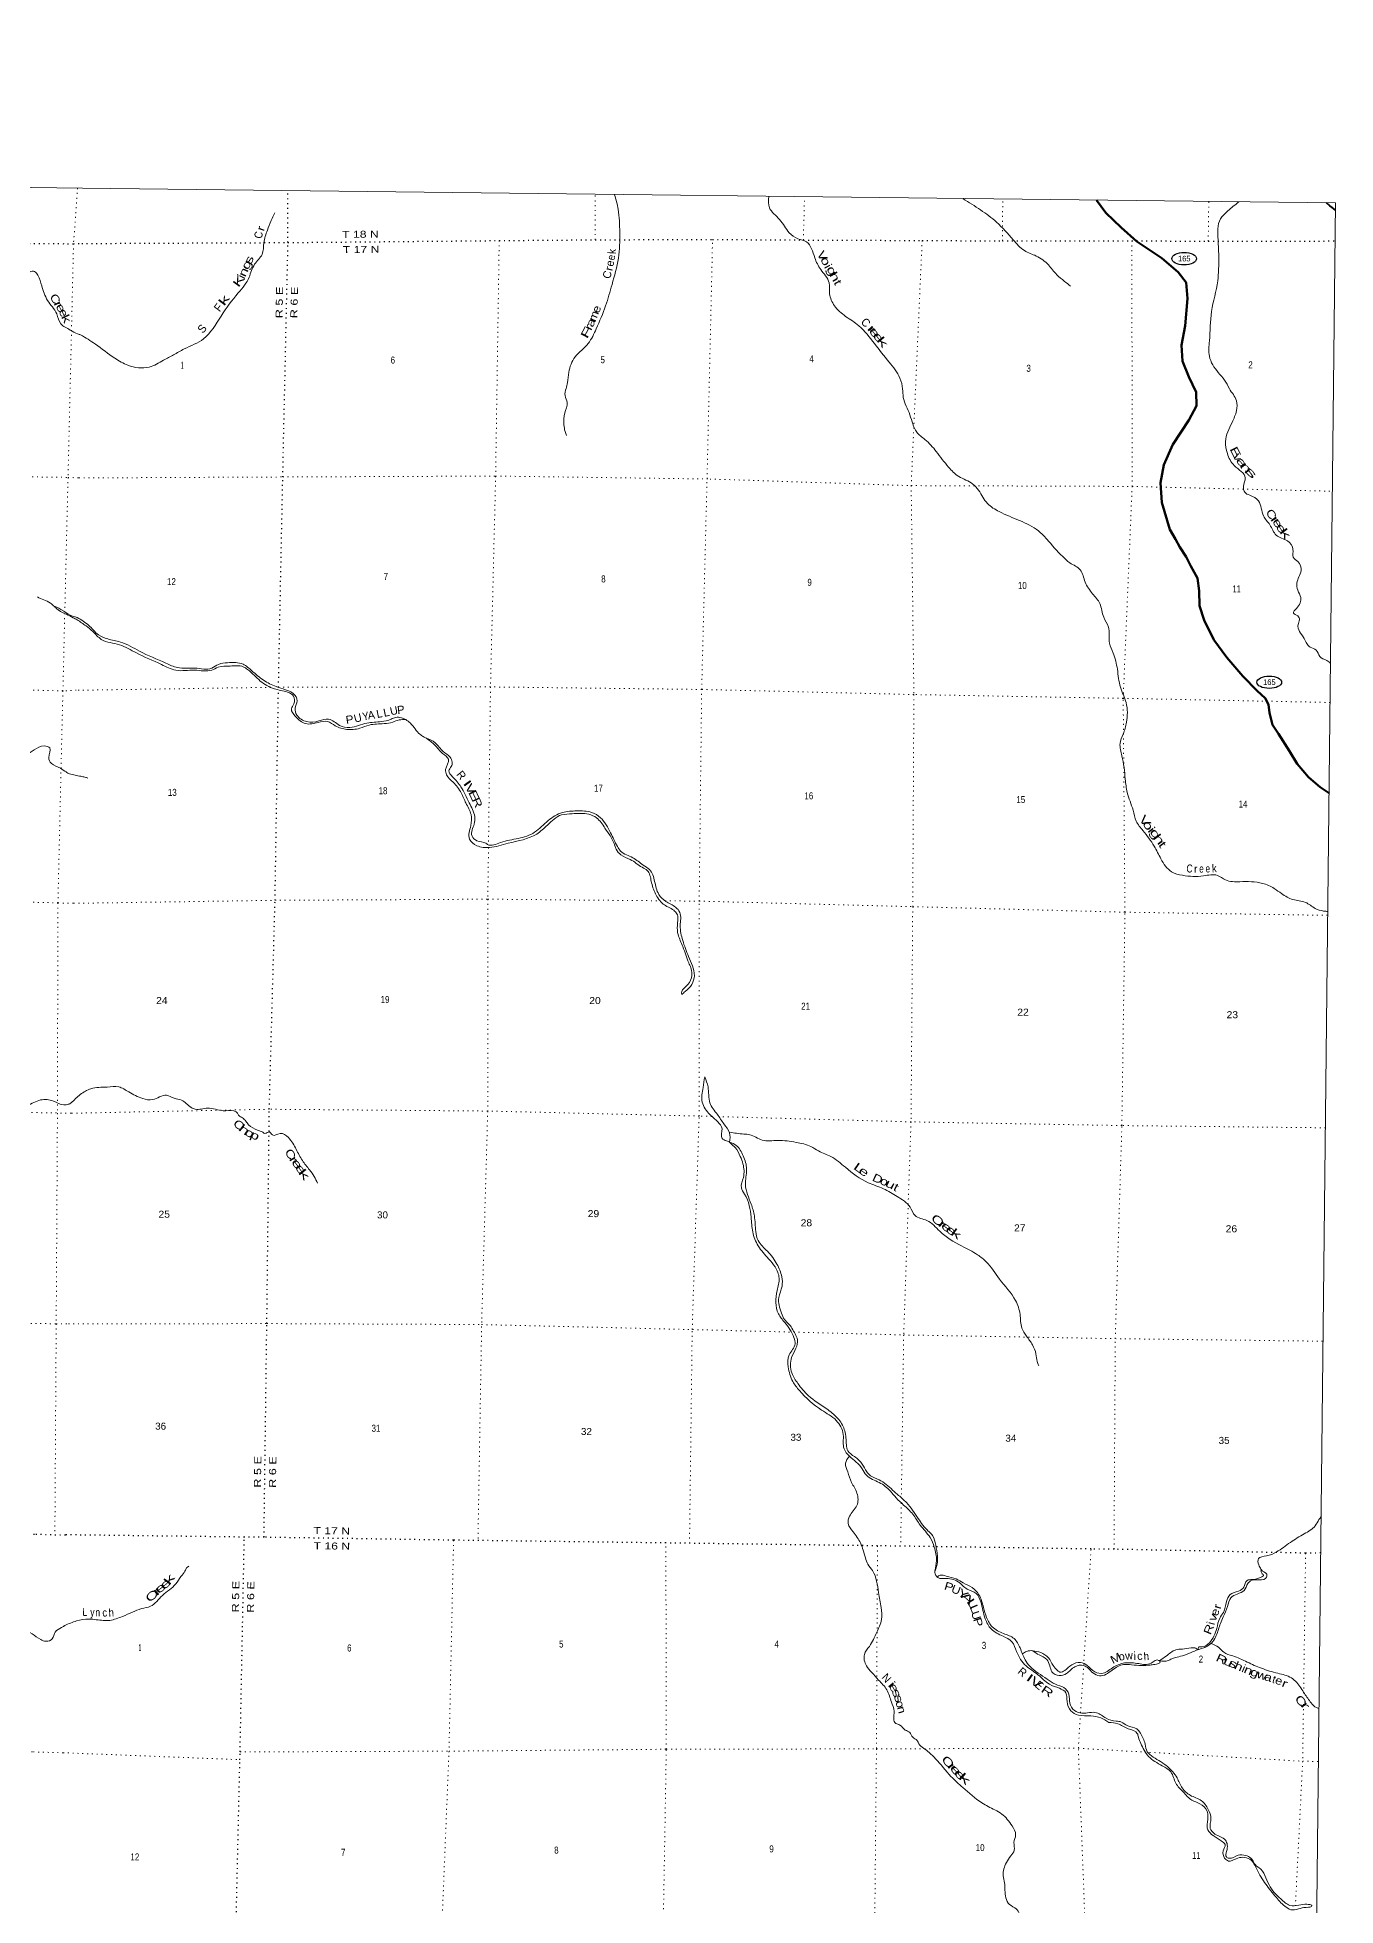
# Model space of a CAD drawing. Header units: feet. Extents: x -518066 to -250644, y -364975 to -177792.
# Drawn here: x -283100 to -250644, y -224488 to -177792 of the extents above; entities that cross this region are included whole.
import ezdxf
from ezdxf.enums import TextEntityAlignment as Align

# ---------------------------------------------------------------- set-up
doc = ezdxf.new("R2010")
doc.units = ezdxf.units.FT
doc.header["$LTSCALE"] = 80
doc.linetypes.add('DOTTED', pattern=[1.5, 0.3, -1.2])
for name, color, linetype, lineweight in [('17', 7, 'Continuous', 25), ('23', 7, 'Continuous', 70), ('26', 7, 'Continuous', 40), ('39', 7, 'Continuous', 13), ('4', 7, 'Continuous', 25), ('41', 7, 'Continuous', 13), ('6', 7, 'DOTTED', 25), ('7', 7, 'DOTTED', 13)]:
    doc.layers.add(name, color=color, linetype=linetype, lineweight=lineweight)

msp = doc.modelspace()

# ---------------------------------------------------------------- linework, layer by layer
at = {"layer": '17'}
for centre in [(-254431.17, -183323.84), (-252303.45, -193910.62)]:
    msp.add_ellipse(centre, major_axis=(309.24, -1), ratio=0.500121, dxfattribs=at)
at = {"layer": '23'}
msp.add_lwpolyline([(-250806, -196680.09), (-251030.78, -196534.49), (-251325.05, -196279.55), (-251606.36, -195950.35), (-251793.35, -195630.32), (-252075.47, -195202.55), (-252219.41, -194977.57), (-252296.07, -194672.95), (-252323.71, -194467.46), (-252402.16, -194309.64), (-252608.84, -194122.12), (-252966.07, -193757.82), (-253364.27, -193292.46), (-253688.38, -192848.1), (-253933.58, -192358.43), (-254049.79, -192001.03), (-254055.3, -191628.88), (-254097.59, -191306.56), (-254260.79, -191012.97), (-254382.48, -190776.18), (-254536.22, -190530.97), (-254650.32, -190330.49), (-254790.04, -190089.47), (-254990.8, -189415.29), (-255025.08, -188930.15), (-254937.13, -188472.63), (-254715.99, -187968.43), (-254314.81, -187363.81), (-254125.58, -187004.04), (-254127.47, -186664.11), (-254311.64, -186277.74), (-254469.59, -185883.64), (-254496.94, -185489.1), (-254402.64, -185005.5), (-254350.09, -184320.28), (-254383.34, -183915.61), (-254583.16, -183659.79), (-254988.79, -183308.98), (-255614.69, -182897.21), (-256004.26, -182548.61), (-256385.53, -182177.99), (-256625.25, -181862.88)], dxfattribs=at)
at = {"layer": '26'}
msp.add_lwpolyline([(-250645.67, -182110.83), (-250731.85, -182048.61), (-250789.75, -182001.1), (-250873.03, -181926.97)], dxfattribs=at)
at = {"layer": '39'}
for points in [[(-285805.53, -181515.39), (-285825.02, -181619.12), (-285889.78, -181773.06), (-285856.33, -181946.63), (-285816.37, -182090.12), (-285748.76, -182264.22), (-285640.33, -182400.72), (-285571.19, -182478.26), (-285522.71, -182591.69), (-285415.35, -182667.81), (-285323.23, -182818.14), (-285191.71, -182892.62), (-285006.93, -183032.32), (-284672.26, -183228.67), (-284431.91, -183413.5), (-284136.41, -183671.63), (-283803.51, -183725.08), (-283441.73, -183732.7), (-283168.95, -183646.38), (-283089.91, -183734.14), (-282991.56, -183999.26), (-282844.58, -184367.77), (-282616.66, -184703.32), (-282514.03, -184952.42), (-282277.22, -185107.01), (-282093.79, -185204.43), (-282017.89, -185225.74)], [(-268668.63, -181724.16), (-268580.81, -182090.2), (-268541.65, -182669.93), (-268573.57, -183311.15), (-268734.28, -183968.94), (-268893.48, -184502.04), (-269129.53, -185076.45), (-269326.85, -185440.15), (-269656.49, -185780.13), (-269815.89, -186164.39), (-269849.16, -186421.44), (-269881.1, -186569.9), (-269909.37, -186746.55), (-269855.2, -186918.16), (-269916.67, -187180.91), (-269936.32, -187474.32), (-269908.22, -187641.6), (-269873.33, -187746.6)], [(-264812.62, -181769.17), (-264796.85, -182051.06), (-264543.23, -182343.73), (-264302.12, -182674.46), (-264086.96, -182825.88), (-263872.93, -182904.87), (-263664.78, -183301.58), (-263517.63, -183592.97), (-263308.74, -183929.35), (-263293.96, -184201.05), (-263173.03, -184500.18), (-262892.95, -184765), (-262564.3, -185002.25), (-262173.89, -185447.41), (-261807.79, -185908.36), (-261535.37, -186307.85), (-261470.37, -186580.15), (-261452.83, -186789.54), (-261287.38, -187227.98), (-261117.81, -187658.42), (-260911.1, -187843.92), (-260627.42, -188142.98), (-260320.75, -188534.84), (-260066.37, -188765.16), (-259713.05, -188956.45), (-259570.29, -189113.03), (-259349.25, -189441.51), (-259052.36, -189646.2), (-258546.73, -189869.48), (-258073.68, -190128.57), (-257867.22, -190334.18), (-257466.67, -190771.41), (-257287.72, -190926.42), (-257028.64, -191100.48), (-256907.82, -191409.66), (-256718.44, -191697.53), (-256540.62, -191945.04), (-256442.3, -192286.13), (-256322.71, -192530.93), (-256295.49, -192935.53), (-256206.04, -193179.97), (-256100.46, -193585.51), (-256023.58, -194036.96), (-255881.58, -194420.81), (-255873.49, -194911.67), (-255955.41, -195204.34), (-256032.63, -195440.75), (-255986.16, -195749.04), (-255902.85, -196333.31), (-255852.67, -196667.79), (-255709.32, -197105.96), (-255628.27, -197380.47), (-255460.4, -197619.82), (-255179.82, -198009.35), (-255012.86, -198323.1), (-254743.55, -198648.14), (-254473.37, -198735.85), (-253943.09, -198750.25), (-253601.37, -198738.25), (-253395.79, -198851.34), (-253036.67, -198895.86), (-252470.55, -198936.84), (-252178.75, -199065.04), (-251993.46, -199193.97), (-251711.93, -199340.14), (-251399.36, -199412.27), (-251152.06, -199564.07), (-250945.89, -199628.89), (-250838.52, -199638.64)], [(-259957.46, -181825.03), (-259522.34, -182104.9), (-259119, -182412.74), (-258708.43, -182852.1), (-258424.38, -183121), (-258130.67, -183257.26), (-257821.95, -183480.19), (-257613.97, -183726.05), (-257427.03, -183885.17), (-257271.85, -184011.74)], [(-253065.38, -181902.57), (-253338.9, -182132.02), (-253522.16, -182330.96), (-253582.72, -182849.15), (-253569.56, -183583.43), (-253591.26, -183880.85), (-253745.19, -184641.29), (-253798.37, -185378.8), (-253801.04, -185762.93), (-253576.91, -186167.88), (-253418.47, -186356.83), (-253300.55, -186573.45), (-253123.39, -186875.26), (-253122.38, -187122.66), (-253234.44, -187414.97), (-253397, -187893.72), (-253350.42, -188193.96), (-253177.28, -188495.72), (-252901.68, -188798.71), (-252946.56, -189019.42), (-252916.15, -189162.58), (-252790.47, -189236.5), (-252569.18, -189379.94), (-252449.16, -189753.47), (-252289.07, -189972.61), (-252127.52, -190236.01), (-251847.97, -190380.15), (-251709.84, -190586.96), (-251702.2, -190784.16), (-251587, -190894.15), (-251509.38, -191120.35), (-251613.65, -191432.86), (-251591.67, -191608.11), (-251517.56, -191792.03), (-251625.4, -192068.3), (-251699.1, -192180.05), (-251591.47, -192251.73), (-251548.45, -192348.79), (-251584.05, -192467.03), (-251431.6, -192818.82), (-251277.52, -193035.88), (-251127.71, -193108.07), (-251041.22, -193265.99), (-250865.6, -193364.63), (-250770.39, -193442.18)], [(-282017.89, -185225.74), (-281650.01, -185459.44), (-281164.06, -185813.22), (-280836.61, -185984.08), (-280304.77, -186034.7), (-279945.02, -185862.02), (-279694.24, -185728.26), (-279427.19, -185578.6), (-278945.91, -185326.91), (-278508.99, -184756.92), (-278078.02, -184180.81), (-277918.91, -183985.61), (-277808.03, -183789.83), (-277669.44, -183463.65), (-277481.57, -183216.5), (-277435.83, -182925.4), (-277349.65, -182612.67), (-277254.27, -182370.45), (-277167.54, -182178.4)], [(-283100.34, -191778.9), (-282940.65, -191851.81), (-282771.89, -191932.26), (-282672.34, -192021.11)], [(-282105.52, -192294.24), (-282283.14, -192230.24), (-282512.17, -192091.87), (-282669.88, -192021.01), (-282582.68, -192100.84), (-282369.32, -192212.81), (-282203.79, -192297.87), (-282106.09, -192348.5)], [(-273887.9, -194844.68), (-274058.78, -194852.69), (-274216.17, -194907.12), (-274429.61, -194944.79), (-274803.77, -194980.53), (-275041.86, -195062.15), (-275365.68, -195088.44), (-275651.91, -194998.53), (-275845.53, -194893.63), (-276078.87, -194914.97), (-276394.7, -194945.38), (-276651.63, -194759.27), (-276747.86, -194577.1), (-276688.01, -194447.08), (-276695.78, -194259.94), (-276843.22, -194157.61), (-277175.76, -194075.18), (-277527.01, -193879.9), (-277842.97, -193590.51), (-277952.68, -193524.83), (-278283.97, -193504.77), (-278577.69, -193535.45), (-278741.33, -193607.9), (-279165.3, -193608.86), (-279639.52, -193611.22), (-279999.42, -193466.12), (-280624.81, -193177.04), (-281044.3, -192974.91), (-281502.76, -192838.68), (-281711.36, -192643.1), (-281882.46, -192504.28), (-282106.09, -192348.5)], [(-282105.52, -192294.24), (-281817.93, -192484.94), (-281569.72, -192727.26), (-281341.9, -192828.54), (-281025.36, -192904.74), (-280547.93, -193133.72), (-279886.5, -193433.28), (-279596.52, -193545.36), (-279156.63, -193556.67), (-278740.72, -193557.63), (-278568.78, -193463.15), (-278343.26, -193423.61), (-277955.91, -193460.43), (-277738.89, -193623.94), (-277444.38, -193858.77), (-277132.86, -194017.37), (-276896.73, -194096.63), (-276704.99, -194191.44), (-276602.75, -194375.7), (-276657.26, -194562.1), (-276613.09, -194729.56), (-276363.95, -194895.47), (-276062.36, -194878.97), (-275818.68, -194833.61), (-275543.28, -194987.76), (-275287.65, -195041.17), (-274859.44, -194931.59), (-274503.24, -194894.87), (-274255.44, -194832.23), (-274142.4, -194789.34), (-273999.86, -194799.09), (-273889.88, -194842.64)], [(-273889.88, -194842.64), (-273776.4, -194928.48), (-273653.63, -195076.77), (-273536.71, -195210.92), (-273453.04, -195270.25), (-273375.16, -195309.4)], [(-297057.35, -202072.79), (-296934.36, -202062.23), (-296791, -202150.98), (-296695.16, -202065.94), (-296541.16, -201989.85), (-296229.31, -202103.34), (-295794.02, -202166.44), (-295616.14, -202233.59), (-295310.69, -202115.58), (-295154.29, -202142.15), (-294945.11, -202264.11), (-294646.99, -202228.49), (-294207.6, -202032.07), (-293895.35, -201865.87), (-293636.68, -201654.57), (-293532.8, -201569.66), (-293452.12, -201426.03), (-293268.26, -201241.74), (-293083.89, -201152.04), (-292986.77, -201113.3), (-292857.81, -201095.17), (-292750.64, -201056.59), (-292565.97, -201075.55), (-292036.16, -200882.54), (-291671.34, -200697.04), (-291347.44, -200557.18), (-290883.66, -200216.26), (-290450.65, -200041.87), (-289989.4, -199861.88), (-289344.77, -199654.56), (-289000.31, -199358.06), (-288797.76, -199135.83), (-288554.3, -198869.97), (-288197.78, -198064.56), (-287983.37, -197727.82), (-287581.06, -197460.4), (-287423.14, -197263.63), (-287213.5, -197101.88), (-286717.76, -196646.75), (-286142.16, -196100.3), (-285868.51, -195959.66), (-285794.34, -195846.12), (-285764.68, -195749.99), (-285628.8, -195675.63), (-285418.04, -195570.24), (-284939.59, -195446.86), (-284755.63, -195383.31), (-284352.7, -195331.2), (-284090.97, -195435.87), (-283897.36, -195652.17), (-283723.24, -195703.17), (-283373.56, -195712.61), (-283182.84, -195602.89), (-282925.91, -195502.23), (-282789.96, -195550.62), (-282815.82, -195787.67), (-282749.86, -195939.61), (-282520.55, -196059.87), (-282383.28, -196152.55), (-282295.57, -196200.19), (-282154.05, -196232.95)], [(-273375.16, -195309.4), (-273153.48, -195420.67), (-272953.27, -195644.31), (-272784.12, -195779.08), (-272731.47, -195910.45), (-272752.88, -196018.8), (-272810.38, -196120.69), (-272723.8, -196270.56), (-272511.92, -196526.53), (-272305.78, -196923.21), (-272167.33, -197268.8), (-272179.62, -197453.7), (-272233.67, -197601.89), (-272233.55, -197756.76), (-272110.38, -197872.88), (-271888.12, -197935.88), (-271846.27, -197964.54), (-271522.19, -197916.13), (-271078.92, -197814.84), (-270669.13, -197658.85), (-270330.03, -197367.25), (-269975.96, -197166.33), (-269613.8, -197126.42), (-269240.52, -197163.08), (-269021.13, -197296.44), (-268768.53, -197673.57), (-268599.87, -198013.49), (-268518.92, -198131.12), (-268213.53, -198297.69), (-267952.56, -198481.84), (-267797.18, -198592.31), (-267668.16, -198887.5), (-267563.64, -199214.59), (-267388.93, -199387.64), (-267143.59, -199535.4), (-267040.66, -199663.34), (-267028.63, -199995.35), (-266966.81, -200364.16), (-266819, -200766.18), (-266721.32, -200994.63), (-266676.14, -201244.57), (-266737.05, -201461.07), (-266906.02, -201642.07), (-266991.3, -201715.47)], [(-273375.16, -195309.4), (-273162.28, -195482.91), (-272969.9, -195690.37), (-272822.98, -195834.93), (-272894.42, -196091.52), (-272871.88, -196220.52), (-272705.4, -196409.56), (-272505.7, -196675.44), (-272386.21, -196928.28), (-272259.15, -197219.43), (-272264.51, -197494.92), (-272296.71, -197828.41), (-272113.89, -197995.53), (-271801, -198041.51), (-271331.56, -197936.51), (-270615.43, -197703.74), (-270349.48, -197479.65), (-269994.78, -197226.45), (-269733.22, -197197.4), (-269313.43, -197210.48), (-269121.62, -197299.26), (-268909.77, -197557.23), (-268683.39, -197942.09), (-268630.89, -198085.53), (-268512.01, -198223.72), (-268276.35, -198341.19), (-267979.33, -198535.82), (-267851.69, -198613.78), (-267752.54, -198886.49), (-267649.81, -199195.45), (-267456.03, -199453.21), (-267192.71, -199609.23), (-267111.37, -199694.68), (-267100.9, -199990.46), (-267081.55, -200215.96), (-266962.67, -200519.08), (-266816.9, -200923.09), (-266762.14, -201046.44), (-266749.15, -201300.02), (-266880.3, -201509.63), (-266992.36, -201637.01), (-266991.3, -201715.47)], [(-282154.05, -196232.95), (-282014.61, -196261.83), (-281910.39, -196283.19), (-281836.35, -196308.21)], [(-293976.55, -204206.86), (-293734.34, -204401.77), (-293462.19, -204355.69), (-293196.84, -204231.02), (-292922.98, -204076.3), (-292735.12, -204020.86), (-292579.4, -203962.91), (-292555.35, -203840.53), (-292446.71, -203836.18), (-292198.58, -203910.46), (-291947.49, -203797.64), (-291631.45, -203518.82), (-291433.43, -203328.71), (-291113.36, -203176.72), (-290756.8, -203005.17), (-290435.27, -202887.41), (-290011.98, -202819.52), (-289605.51, -202797.65), (-289230.12, -202706.89), (-289052.11, -202765.99), (-288749.63, -202963.86), (-288320.9, -203314.6), (-288138.39, -203470.36), (-287873.12, -203605.27), (-287566.11, -203771.01), (-287238.79, -203796.2), (-286818.65, -203927.48), (-286369.95, -204159.81), (-286203.59, -204192.57), (-285973.56, -204139.79), (-285585.88, -204161.9), (-285301.02, -204202.54), (-285087.66, -204314.51), (-284816.3, -204445.49), (-284619.53, -204589.4), (-284391.11, -204639.22), (-284091.2, -204617.71), (-283798.76, -204559.87), (-283359.3, -204486.19), (-283021.4, -204350.57), (-282698.17, -204379.73), (-282442.31, -204474.25), (-282327.48, -204459.93), (-282255.69, -204424.44)], [(-282255.69, -204424.44), (-282027.07, -204216.4), (-281764.07, -204068.7), (-281353.67, -204027.36), (-281066.29, -204022.75), (-280816.68, -204150.45), (-280465.03, -204313.55), (-280220.26, -204342.63), (-279873.31, -204232.14), (-279677.34, -204308.91), (-279499.08, -204355.29), (-279256.16, -204537.21), (-279152.23, -204582.71), (-278844.46, -204554.21), (-278453.45, -204619.24), (-278192.3, -204624.38), (-278110.4, -204663.57), (-278071.08, -204734.44), (-277971.39, -204797.98), (-277890.02, -204881.42), (-277818.75, -204968.76), (-277597.39, -205106.17), (-277467.42, -205158.01), (-277409.53, -205188.87), (-277300.55, -205149.95), (-277225.12, -205225.28), (-277033.77, -205187.34), (-276824.05, -205290.42), (-276628.71, -205584.4), (-276475.42, -205865.81), (-276295.39, -206097.25), (-276176.88, -206265.61), (-276099.08, -206431.02)], [(-266416.01, -203776.54), (-266459.03, -204040.88), (-266479.56, -204406.69), (-266288.38, -204712.69), (-266087.7, -204898.12), (-265983.28, -205068.32), (-265982.25, -205313.72), (-265871.72, -205373.62), (-265790.46, -205404.51)], [(-266416.11, -203776.54), (-266334.2, -204020.25), (-266286.89, -204425.09), (-266099.51, -204712.94), (-265935.63, -204950.23), (-265796.89, -205171.81), (-265793.27, -205403.44)], [(-265797.84, -205154.75), (-265438.4, -205203.58), (-265291.92, -205219.41), (-264980.11, -205353.88), (-264588.4, -205362.6), (-264130.87, -205410.32), (-263762.44, -205515.29), (-263570.9, -205626.2), (-263261.15, -205764.67), (-262900.75, -206034.48), (-262330.78, -206419.43), (-261946.82, -206568.85), (-261605.58, -206762), (-261281.33, -207029.36), (-261157.28, -207238.02), (-260861.44, -207364.25), (-260541.21, -207631.57), (-259993.14, -208000.17), (-259596, -208222.15), (-259377.09, -208395.73), (-259046.8, -208828.1), (-258645.47, -209365.9), (-258533.13, -209711.18), (-258489.05, -210051.62), (-258374.96, -210252.11), (-258220.92, -210473.18), (-258137.26, -210697.44), (-258107.39, -210884.85), (-258066.5, -210991.94)], [(-260659.82, -216120.75), (-260623.34, -215862.86), (-260677.49, -215524.31), (-260781.1, -215287.75), (-261028.5, -214979.07), (-261216.03, -214703.28), (-261444.32, -214475.28), (-261630.98, -214294.04), (-261773.62, -214127.4), (-262052.31, -213912.88), (-262373.6, -213732.03), (-262478.1, -213567.86), (-262797.75, -213252.28), (-262932.2, -213073.68), (-262953.94, -212713.39), (-263126.49, -212363.37), (-263497.03, -212101.48), (-264047.67, -211614.18), (-264213.68, -211386.93), (-264327.78, -211021.51), (-264308.09, -210724.08), (-264154.01, -210446.35), (-264186.23, -210287.07), (-264416.75, -209912.22), (-264574.82, -209693.1), (-264605.94, -209113.47), (-264555.96, -208804.33), (-264657.03, -208523.55), (-264819.32, -208320.47), (-265078.63, -207999.58), (-265217.03, -207649.97), (-265256.77, -207283.43), (-265418.52, -206706.26), (-265500.94, -206544.37), (-265449.59, -206287.54), (-265461.5, -205945.47), (-265527.58, -205761.65), (-265655.49, -205540.89), (-265756.85, -205449.16), (-265794.48, -205404.46)], [(-265790.46, -205404.51), (-265630.7, -205484.87), (-265453.1, -205750.47), (-265368.77, -206085.36), (-265399.54, -206467.14), (-265254.76, -206953.6), (-265175.97, -207248.2), (-265138.53, -207638.84), (-265081.03, -207866.8), (-264845.17, -208133.11), (-264611.97, -208453.69), (-264489.28, -208772.95), (-264484.08, -209006.32), (-264563.9, -209290.97), (-264498.26, -209675.92), (-264419.88, -209839.77), (-264237.63, -210053.14), (-264235.67, -210057.19), (-264098.54, -210346.45), (-264135.24, -210555.19), (-264244.53, -210785.18), (-264239.21, -211173.42), (-264085.72, -211438.74), (-263830.13, -211735.46), (-263340.16, -212089.28), (-263065.93, -212339.96), (-262914.67, -212623.35), (-262874.7, -212971.79), (-262840.33, -213119.03), (-262671.33, -213265.86), (-262476.7, -213453.24), (-262366.5, -213643.62), (-262275.26, -213741.26), (-262057.48, -213842.42), (-261719.06, -214101.91), (-261567.97, -214234.45), (-261373.24, -214413.78), (-261078.75, -214815.55), (-260831.35, -215124.23), (-260759.81, -215189.45), (-260720.24, -215240.21), (-260642.75, -215476.46), (-260599.82, -215746.49), (-260606.39, -215955.59), (-260641.96, -216071.82), (-260659.9, -216120.98)], [(-262799.88, -213253.5), (-262894.37, -213432.14), (-262842.68, -213641.94), (-262745.46, -213908.59), (-262610.1, -214177.72), (-262613.89, -214489.43), (-262795.92, -214752.74), (-262830.32, -214937.37), (-262708.31, -215148), (-262520.79, -215423.79), (-262400.71, -215793.3), (-262336.4, -215956.98), (-262221.78, -216115.24), (-262069.73, -216664.14), (-262003.97, -217039.03), (-261997.58, -217338.79), (-262113.95, -217655.18), (-262301.08, -218006.93), (-262424.11, -218210.61), (-262373.32, -218494.81), (-262242.69, -218657.28), (-262070.23, -218850.42), (-261864.21, -219092.23), (-261747.39, -219399.35), (-261683.99, -219637.45), (-261639.39, -219935.65), (-261537.38, -219973.08), (-261402.28, -220099.4), (-261292.47, -220157.03), (-261215.62, -220280.64), (-261108.09, -220360.37), (-261062.88, -220443.38), (-260947.64, -220549.34), (-260806.34, -220661.66), (-260643.44, -220814.46), (-260261.05, -221257.51), (-259965.01, -221532.58), (-259487.48, -221918.44), (-259162.12, -222095.31), (-258990.57, -222197.93), (-258732.98, -222494.66), (-258643.28, -222718.99), (-258685.79, -222909.56), (-258678.1, -223102.74), (-258762.15, -223240.51), (-258874.75, -223412.13), (-258955.09, -223739.01), (-258923.09, -223916.39), (-258887.46, -224290.92), (-258797.06, -224456.93), (-258627.64, -224569.58), (-258506.44, -224846.59), (-258416.57, -225221.77), (-258422.86, -225573.67), (-258348.99, -225942.62), (-258234.53, -226112.94), (-258219.32, -226124.92)], [(-252507.88, -216082.27), (-252567.39, -215967.43), (-252571.53, -215812.5), (-252373.85, -215748.5), (-252121.47, -215648.95), (-251774.97, -215409.73), (-251426.76, -215194.67), (-251153.05, -214992.8), (-251060.76, -214839.03), (-251005.08, -214764.72)], [(-282417.28, -217487.05), (-282120.93, -217371.23), (-281804.93, -217326.74), (-281626.28, -217340.95), (-281290.93, -217357.04), (-280970.25, -217258.3), (-280721.82, -217152.67), (-280499.73, -217064.82), (-280271.95, -217005.2), (-279973.3, -216735.24), (-279640.28, -216447.59), (-279509.45, -216264.12), (-279409.32, -216126.54), (-279368.14, -216044.57), (-279317.45, -216006.96)], [(-260659.82, -216120.75), (-260657.54, -216196.33), (-260637.92, -216234.78), (-260610.25, -216273.33)], [(-254083.87, -218089.39), (-254075.39, -218033.07), (-253986.83, -218020.05), (-253798.72, -217917.72), (-253615.51, -217557.88), (-253542.09, -217303.32), (-253447.88, -217157.63), (-253370.25, -216887.03), (-253279.75, -216715.14), (-253073.7, -216625.09), (-252939.91, -216528.14), (-252859.5, -216360.15), (-252728.87, -216338.85), (-252508.88, -216277.87), (-252448, -216228.31), (-252477.72, -216193.77), (-252508.98, -216120.98), (-252510.55, -216084.76), (-252468.85, -216125.49), (-252377.12, -216182.9), (-252370.24, -216277.52), (-252551.93, -216347.75), (-252775.27, -216373.23), (-252836.28, -216432.84), (-252928.83, -216608.72), (-253102.73, -216699.16), (-253260.59, -216791.8), (-253345.65, -217012.03), (-253453.25, -217268.18), (-253525.57, -217432.24), (-253627.76, -217738.75), (-253835.83, -217995.72), (-253938.88, -218042.75), (-254067.97, -218083.44)], [(-260610.77, -216272.61), (-260531.34, -216228.01), (-260382.95, -216251.91), (-260130.62, -216321.31), (-259953, -216419.98), (-259731.39, -216537.28), (-259560.78, -216716.32), (-259448.15, -217037.47), (-259368.84, -217289.83), (-259228.99, -217520.79), (-258945.67, -217685.09), (-258682.03, -217814.96), (-258532.16, -218048.06), (-258407.16, -218343.21), (-258286.57, -218505.56), (-257858.46, -218824.45), (-257651.09, -218955.66), (-257437.06, -219034.65), (-257314.56, -219205.07), (-257287.14, -219428.65), (-257170.82, -219611.07), (-256984.76, -219677.66), (-256618.93, -219665.95), (-256379.52, -219805.59), (-256133.25, -219876.92), (-256000.9, -219898.62), (-255855.32, -219988.86), (-255615.22, -220072.19), (-255526.06, -220175.83), (-255406.82, -220448.79), (-255354.9, -220640.49), (-255205.82, -220773.01), (-254845.06, -221012.65), (-254609.37, -221293.04), (-254477.83, -221546.03), (-254279.13, -221729.42), (-253999.49, -221865.52), (-253829.31, -222080.76), (-253761.74, -222306.83), (-253776.83, -222556.06), (-253662.02, -222698.22), (-253400.68, -222852.2), (-253351.83, -222965.42), (-253369.93, -223132.14), (-253373.63, -223270.88), (-253309.73, -223303.82), (-253081.79, -223230.13), (-252895, -223236.39), (-252765.15, -223298.28), (-252601.05, -223517.47), (-252559.15, -223542.11), (-252309.2, -223971.5), (-252012.07, -224321), (-251788.97, -224480.56), (-251559.87, -224477.27), (-251364.66, -224451.45), (-251290.45, -224462.39), (-251246.37, -224472.98), (-251238.58, -224493.18), (-251319.35, -224526.41), (-251530.69, -224556.06), (-251720.05, -224596.03), (-251879.96, -224527.74), (-252126.16, -224285.44), (-252389.34, -223952.44), (-252613.86, -223579.66), (-252787.64, -223330.19), (-252961.83, -223279.83), (-253133.04, -223313.99), (-253324.65, -223374.04), (-253418.19, -223300.51), (-253452.13, -223117.08), (-253408.05, -222962.73), (-253503.38, -222871.08), (-253702.69, -222737.96), (-253841.56, -222591.48), (-253847.24, -222398.33), (-253855.99, -222126.7), (-254036.58, -221941.51), (-254236.43, -221852.63), (-254458.91, -221642.8), (-254637.15, -221429.47), (-254764.31, -221146.37), (-254977.41, -220990.95), (-255320.19, -220759.57), (-255515.13, -220433.41), (-255573.54, -220279.85), (-255602.5, -220182.96), (-255832.14, -220065.57), (-256089.81, -219939.79), (-256314.47, -219908.94)], [(-256314.47, -219908.94), (-256516.03, -219795.91), (-256762.53, -219742.67), (-257073.77, -219726.87), (-257263.3, -219615.99), (-257356.99, -219389.6), (-257388.43, -219165.97), (-257549.83, -219055.43), (-257799.76, -218953.88), (-258086.19, -218715.12), (-258382.88, -218494.35), (-258621.66, -218137.5), (-258737.23, -217892.74), (-258956.55, -217753.35), (-259255.75, -217572.77), (-259403.36, -217319.59), (-259514.71, -216893.87), (-259630.75, -216687.32), (-259858.43, -216573.97), (-260081.25, -216392.3), (-260423.84, -216309.75), (-260568.36, -216297.96), (-260610.25, -216273.33)], [(-285170.98, -217533.7), (-285082.25, -217595.36), (-284862.3, -217544.44), (-284711.83, -217564.89), (-284477.87, -217644.98), (-284166.73, -217549.19), (-284011.83, -217543.55), (-283759.99, -217638), (-283476.07, -217610.21), (-283234.06, -217690.43), (-283017.25, -217838.67), (-282883.22, -217880.99), (-282727.4, -217817.01), (-282654.38, -217649.11), (-282493.8, -217538.91), (-282428.82, -217497.67), (-282417.28, -217487.05)], [(-255045.01, -218366.75), (-254877.71, -218248.73), (-254642.78, -218096.67), (-254475.74, -218074.54), (-254258.38, -218044.96), (-254159.97, -218048.15), (-254083.87, -218089.39)], [(-253762.09, -217937.41), (-253573.02, -218029.03), (-253441.92, -218153.29), (-253217.99, -218244.47), (-252852.21, -218401.72), (-252500.44, -218554.77), (-252090.07, -218680.36), (-251749.91, -218797.07), (-251616.7, -218913.31), (-251421.12, -219187.18), (-251257.19, -219420.45), (-251126.01, -219538.67), (-251057.57, -219558.76)], [(-258469.54, -218198.3), (-258370.46, -218134.47), (-258285.84, -218115.37), (-258217.54, -218116.19)], [(-258217.54, -218116.19), (-258015.17, -218162.86), (-257825.85, -218291.85), (-257705.66, -218486.37), (-257594.7, -218614.41), (-257534.89, -218653.34), (-257415.85, -218612.53), (-257241.31, -218469.81), (-257023.58, -218410.07), (-256853.7, -218484.51), (-256660.79, -218647.73), (-256458.2, -218676.3), (-256189.07, -218520.63), (-255920.65, -218423.28), (-255565.2, -218439.61), (-255259.62, -218425.17), (-255061.88, -218357.14), (-255032.23, -218397.72), (-255167.59, -218458.45), (-255280.32, -218475.2), (-255743.79, -218469.01), (-255943.21, -218461.23), (-256228.22, -218600.61), (-256543.45, -218747.69), (-256715.25, -218665.18), (-256940.13, -218487.5), (-257161.51, -218517.03), (-257372.56, -218687.47), (-257556.01, -218737.57), (-257735.69, -218642.89), (-257788.15, -218495.44), (-257866.55, -218333.6), (-258058.09, -218222.69), (-258217.54, -218116.19)], [(-255041.98, -218370.34), (-254832.88, -218361.9), (-254737.89, -218316.77), (-254651.16, -218289.65), (-254475.77, -218241.47), (-254067.97, -218083.44)]]:
    msp.add_spline(points, degree=3, dxfattribs=at)
at = {"layer": '4', "lineweight": 13}
msp.add_lwpolyline([(-501256.99, -177792.42), (-469933.03, -178460.37), (-438608.17, -179085.23), (-407282.48, -179667), (-375956.02, -180205.68), (-344628.85, -180701.28), (-313301.03, -181153.78), (-281972.61, -181563.19), (-250643.67, -181929.5), (-252658.03, -364975.08), (-284238.76, -364605.82), (-315818.95, -364193.12), (-347398.54, -363736.98), (-378977.49, -363237.41), (-410555.71, -362694.39), (-442133.14, -362107.95), (-473709.75, -361478.07), (-505285.47, -360804.75)], close=True, dxfattribs=at)
msp.add_lwpolyline([(-501256.99, -177792.42), (-469933.03, -178460.37), (-438608.17, -179085.23), (-407282.48, -179667), (-375956.02, -180205.68), (-344628.85, -180701.28), (-313301.03, -181153.78), (-281972.61, -181563.19), (-250643.67, -181929.5), (-252658.03, -364975.08), (-284238.76, -364605.82), (-315818.95, -364193.12), (-347398.54, -363736.98), (-378977.49, -363237.41), (-410555.71, -362694.39), (-442133.14, -362107.95), (-473709.75, -361478.07), (-505285.47, -360804.75)], close=True, dxfattribs=at)
at = {"layer": '6'}
for points in [[(-277072.17, -194039.56), (-276964.61, -188779.93), (-276835, -182920.53), (-276835.3, -181626.21)], [(-284625.12, -182944.84), (-282196.9, -182949.12), (-281989.71, -182944.29)], [(-281989.71, -182944.29), (-276835, -182920.53), (-271554.01, -182871.17), (-269152.68, -182851.67), (-266221.02, -182842.55), (-263950.72, -182857.68), (-260981.14, -182869.12), (-258976, -182879.07), (-255736.99, -182875.63), (-253828.33, -182888.44), (-250654.15, -182881.41)], [(-277433.95, -215281.32), (-277362.89, -209940.14), (-277301.68, -204582.75), (-277157.74, -199361.11), (-277073.53, -194106.15)], [(-313764.81, -214868), (-309592.87, -214933.41), (-308829.09, -214947.26), (-304348.16, -214982.54), (-303564.18, -214990.67), (-299087.53, -215041.98), (-298333.64, -215045.62), (-293834.88, -215097.27), (-293141.16, -215091.93), (-288584.17, -215148.51), (-287878.59, -215153.04), (-283140.49, -215202.74), (-282662.23, -215218.2), (-282389.3, -215219.84)], [(-260680.07, -215515.96), (-262097.7, -215495.23), (-267387.27, -215423.81), (-272694.94, -215354.19), (-277433.95, -215281.32), (-277926.18, -215277.43), (-282389.3, -215219.84)], [(-278174.03, -227400.45), (-278156.84, -225970.8), (-278036.09, -220839.39), (-278031.73, -220646.36), (-277926.18, -215277.43)], [(-251015.01, -215673.23), (-251394.46, -215677.77), (-256183.4, -215580.17), (-256757.97, -215573.28), (-260634.27, -215516.62)]]:
    msp.add_lwpolyline(points, dxfattribs=at)
at = {"layer": '7'}
for p, q in [((-269152.68, -182851.67), (-269152.66, -181718.29)), ((-263950.72, -182857.68), (-263921.34, -181779.51)), ((-258976, -182879.07), (-258965.35, -181836.4)), ((-253828.33, -182888.44), (-253814.88, -181894.37)), ((-282414.45, -192156.83), (-282414.72, -192167.94)), ((-277259.79, -194037.07), (-282126.54, -194111.07)), ((-261501.85, -214419.33), (-261517.07, -215500.18)), ((-256943.85, -218485.83), (-256757.97, -215573.28)), ((-251394.46, -215677.77), (-251444.5, -219224.68)), ((-257019.53, -219671.82), (-256943.85, -218485.83)), ((-282456.73, -220666.38), (-278036.09, -220839.39))]:
    msp.add_line(p, q, dxfattribs=at)
for points in [[(-282094.44, -181561.68), (-282196.9, -182949.12), (-282333.38, -188790.55), (-282414.44, -192156.84)], [(-271554.01, -182871.17), (-271643.75, -188757.19), (-271772.22, -194027.29), (-271821.64, -197964.01)], [(-266796.65, -215432.9), (-266729.56, -210087.65), (-266556.11, -204753.73), (-266555, -199381.54), (-266492.59, -194090.54), (-266358.2, -188828.56), (-266221.02, -182842.55)], [(-260981.14, -182869.12), (-261254.66, -188996.31), (-261187.64, -194218.46), (-261216.02, -199519.93), (-261259.39, -204897.64), (-261442.78, -210223.4), (-261500.09, -214294.26)], [(-256183.4, -215580.17), (-256153.48, -210316.94), (-255988.17, -204990.97), (-255911.18, -199657.9), (-255954.61, -194313.34), (-255731.38, -189016.22), (-255736.99, -182875.63)], [(-288347.49, -188710.04), (-287668.16, -188715.87), (-282333.38, -188790.55), (-282062.27, -188804.38)], [(-282062.27, -188804.38), (-276964.61, -188779.93), (-271643.75, -188757.19), (-266283.9, -188831.35), (-261254.66, -188996.31), (-255731.38, -189016.22), (-250722.98, -189136.63)], [(-282415.22, -192189.01), (-282461.84, -194125.01), (-282585.75, -199425.34), (-282598.35, -204679.09), (-282629.25, -209946.65), (-282662.2, -215216.19)], [(-282126.54, -194111.07), (-282461.84, -194125.01), (-287850.17, -194003.22), (-293048.8, -193964.87), (-298417.87, -193642.15), (-303724.28, -193680.6), (-307167.16, -193573.75)], [(-250781.08, -194415.68), (-255954.61, -194313.34), (-261187.64, -194218.46), (-266492.59, -194090.54), (-271772.22, -194027.29), (-277087.66, -194034.22)], [(-271822.66, -198044.58), (-271838.82, -199332.32), (-271841.01, -204628.06), (-271991.59, -209889.93), (-272085.13, -215360.94)], [(-288981.5, -199281.65), (-287883.27, -199282.82), (-282585.75, -199425.34), (-282193.89, -199436.1)], [(-282193.89, -199436.1), (-277157.74, -199361.11), (-271838.82, -199332.32), (-267538.22, -199372.38)], [(-267407.52, -199373.6), (-266555, -199381.54), (-261216.02, -199519.93), (-255911.18, -199657.9), (-250839.63, -199736.23)], [(-282258.86, -204683.62), (-287908.53, -204574.62), (-293115.59, -204560.27), (-298461.32, -204415), (-303755.74, -204330.89), (-308996.31, -204147), (-313619.53, -204306.37)], [(-266238.28, -204762.36), (-266556.11, -204753.73), (-271841.01, -204628.06), (-277301.68, -204582.75), (-282258.86, -204683.62)], [(-250898.07, -205046.92), (-255988.17, -204990.97), (-261259.39, -204897.64), (-266062.07, -204767.15)], [(-313691.97, -209572.59), (-308834.57, -209562.06), (-303662.94, -209658.72), (-298406.59, -209734.19), (-293146.18, -209807.72), (-287945.47, -209842.08), (-282629.25, -209946.65), (-282324.06, -209950.08)], [(-282324.06, -209950.08), (-277362.89, -209940.14), (-271994.38, -209964.23), (-266719.54, -210089.78), (-264265.01, -210151.94)], [(-264189.2, -210153.85), (-261442.78, -210223.4), (-256153.48, -210316.94), (-250956.77, -210380.9)], [(-272694.94, -215354.19), (-272809.37, -220626.46), (-273027.45, -225996.05), (-272988.21, -227463.06)], [(-267528.89, -227527.71), (-267468.58, -225897.72), (-267377.7, -220578.91), (-267387.27, -215423.81)], [(-262097.7, -215495.23), (-262123.31, -220569.45), (-262176.41, -225920.9), (-262219.41, -227589.33)], [(-251447.76, -219455.7), (-251467.83, -220878.13), (-251649.32, -224486.12)], [(-256866.88, -227650.21), (-256871.43, -225881.88), (-257075.8, -220553.5), (-257023.45, -219733.17)], [(-282456.73, -220666.38), (-283224.42, -220644.54), (-288617.17, -220548.84)], [(-278031.73, -220646.36), (-272809.37, -220626.46), (-267377.7, -220578.91), (-262123.31, -220569.45), (-257075.8, -220553.5), (-255414.32, -220649.67)], [(-255414.31, -220649.68), (-251467.83, -220878.13), (-251072.35, -220884.19)]]:
    msp.add_lwpolyline(points, dxfattribs=at)

# ---------------------------------------------------------------- texts
at = {"layer": '17', "width": 0.8}
for p in [(-254428.27, -183392.15), (-252300.55, -193978.93)]:
    msp.add_text('165', height=140, dxfattribs=at).set_placement(p, align=Align.CENTER)
at = {"layer": '41'}
for s, rotation, width, p in [('r', 72.676, 1.25, (-277420.9, -182597)), ('C', 79.944, 0.9, (-277472.74, -182748.54)), ('g', 61.852, 1.55, (-277784.63, -183520.39)), ('s', 68.167, 1.5, (-277717.51, -183390.09)), ('k', 86.514, 0.95, (-268636.69, -183149.33)), ('e', 82.246, 0.9, (-268658.87, -183306.18)), ('V', 296.761, 1.35, (-263566.1, -183297.96)), ('o', 298.781, 1.45, (-263482.3, -183432.6)), ('i', 298.806, 1.25, (-263419.66, -183560.59)), ('K', 53.926, 1.65, (-277986.97, -183938.26)), ('i', 62.879, 1.2, (-277914.41, -183815.85)), ('n', 65.23, 1.45, (-277858.49, -183700.47)), ('r', 76.293, 1.15, (-268718.03, -183595.1)), ('g', 300.247, 1.6, (-263322.35, -183675.43)), ('h', 300.637, 1.6, (-263249.97, -183826.02)), ('t', 298.339, 1.35, (-263175.03, -183963.69)), ('C', 299.288, 1.3, (-282740.3, -184376.63)), ('r', 297.201, 1.55, (-282664.8, -184502.06)), ('k', 53.224, 1.95, (-278356.61, -184419.43)), ('e', 297.401, 1.4, (-282600.76, -184601.08)), ('e', 292.464, 1.25, (-282534.45, -184717.67)), ('k', 294.937, 1.5, (-282467.9, -184863.73)), ('a', 66.087, 1.4, (-269173.26, -184960.06)), ('m', 67.57, 1.15, (-269101.94, -184793.78)), ('e', 70.159, 1.2, (-269029.77, -184619.4)), ('F', 62.142, 1.75, (-269291.53, -185214.49)), ('r', 64.657, 1.5, (-269227.85, -185078.46)), ('r', 311.319, 2.1, (-262311.55, -185146.8)), ('e', 309.614, 1.8, (-262243.6, -185237.88)), ('e', 308.766, 1.8, (-262149.11, -185351.96)), ('k', 308.766, 2, (-262051.13, -185467.51)), ('E', 296.358, 1.55, (-253238.26, -188201.09)), ('v', 295.204, 1.45, (-253176.58, -188329.41)), ('a', 305.012, 1.75, (-253070.53, -188473.96)), ('n', 309.16, 1.9, (-252959.63, -188610.45)), ('s', 314.778, 2.35, (-252830.54, -188733.49)), ('C', 298.942, 1.3, (-252338.94, -189758.06)), ('r', 306.197, 1.9, (-252237.43, -189900.17)), ('e', 301.163, 1.5, (-252176.86, -189985.17)), ('e', 302.815, 1.55, (-252087.26, -190118.27)), ('k', 307.175, 1.95, (-251981.03, -190254.68)), ('Y', 10.663, 0.9, (-274876.31, -194855.54)), ('L', 11.867, 1.05, (-274353.56, -194761.39)), ('P', 6.397, 1.05, (-274001.6, -194696.1)), ('P', 8.192, 1.1, (-275280.14, -194940.29)), ('I', 306.039, 1.95, (-272429.39, -196493.6)), ('V', 300.342, 1.45, (-272358, -196631.12)), ('E', 295.648, 1.5, (-272275.41, -196781.97)), ('R', 294.318, 1.3, (-272191.48, -196959.32)), ('V', 305.726, 1.6, (-255492.76, -197436.61)), ('o', 305.824, 1.65, (-255414.78, -197544.11)), ('i', 307.707, 1.6, (-255325.21, -197659.8)), ('g', 305.707, 1.8, (-255229.08, -197756.14)), ('h', 307.282, 1.8, (-255136.92, -197896.52)), ('t', 305.621, 1.6, (-255053.27, -198023.75)), ('k', 1.981, 0.9, (-253674.24, -198658.98)), ('C', 357.434, 0.8, (-254299.64, -198665.49)), ('e', 359.238, 0.75, (-253998.14, -198668.41)), ('e', 2.528, 0.75, (-253834.72, -198665.22)), ('O', 324.502, 1.35, (-278111.1, -205061.03)), ('h', 323.254, 1.8, (-277984.62, -205175.05)), ('o', 327.937, 1.55, (-277848, -205259.44)), ('p', 334.939, 1.45, (-277700.95, -205328.04)), ('C', 300.075, 1.35, (-276859.98, -205753.13)), ('r', 301.402, 1.7, (-276777.32, -205888.47)), ('e', 307.672, 1.75, (-276684.09, -206011.89)), ('L', 324.813, 1.7, (-262616.58, -206132.8)), ('e', 308.085, 1.75, (-276594.97, -206139.53)), ('k', 308.035, 2, (-276510.35, -206272.26)), ('e', 326.197, 1.6, (-262492, -206221.87)), ('D', 334.816, 1.3, (-262134.71, -206410.39)), ('o', 333.674, 1.35, (-261970.31, -206475.11)), ('u', 332.18, 1.55, (-261821.61, -206545.28)), ('t', 331.807, 1.35, (-261678.03, -206619.09)), ('C', 319.586, 1.6, (-260663.91, -207429.6)), ('r', 319.116, 2.1, (-260535.1, -207530.72)), ('e', 320.29, 1.8, (-260428.18, -207607.73)), ('e', 322.29, 1.75, (-260312.89, -207693.13)), ('k', 324.864, 1.85, (-260186, -207777.83)), ('C', 39.618, 1.6, (-280182.78, -216825.25)), ('r', 42.898, 2.15, (-280050.75, -216699.9)), ('e', 38.552, 1.8, (-279965.46, -216623.94)), ('e', 40.084, 1.85, (-279837.13, -216519.14)), ('k', 53.547, 1.9, (-279725.23, -216392.89)), ('P', 343.589, 1.25, (-260338.48, -216610.87)), ('U', 338.843, 1.15, (-260168.63, -216686.07)), ('Y', 326.941, 1.45, (-260012.58, -216782.9)), ('L', 2.018, 0.8, (-281912.22, -217245.87)), ('y', 358.297, 0.8, (-281727.74, -217251.15)), ('n', 359.786, 0.8, (-281590.97, -217257.31)), ('c', 3.155, 0.9, (-281411.41, -217262.72)), ('h', 3.761, 0.9, (-281247.31, -217261.31)), ('A', 318.572, 1.8, (-259913.77, -216872.9)), ('L', 302.741, 1.65, (-259815.55, -216988.94)), ('L', 292.602, 1.35, (-259762.69, -217104.19)), ('U', 288.42, 1.1, (-259727.43, -217265.62)), ('e', 70.875, 1.2, (-253567.69, -217184.59)), ('r', 73.988, 1.25, (-253508.48, -217036.49)), ('P', 286.985, 1.3, (-259674.13, -217431.88)), ('R', 67.491, 1.3, (-253725.46, -217618.62)), ('v', 66.977, 1.35, (-253620.12, -217322.36)), ('M', 26.368, 1.2, (-256096.93, -218394.13)), ('h', 4.846, 0.9, (-255369.15, -218352.47)), ('R', 334.146, 1.35, (-253539.09, -218414.62)), ('u', 334.141, 1.5, (-253372.06, -218483.92)), ('s', 337.888, 1.5, (-253243.19, -218533.51)), ('h', 336.749, 1.35, (-253103.8, -218599.17)), ('i', 336.724, 1.1, (-252979.96, -218651.57)), ('n', 336.352, 1.4, (-252863.43, -218696.68)), ('i', 309.14, 1.65, (-261819.03, -219020.72)), ('e', 300.164, 1.5, (-261770, -219090.85)), ('I', 324.379, 1.95, (-258344.74, -218875.15)), ('V', 321.653, 1.65, (-258190.4, -218989.67)), ('R', 325.153, 1.55, (-257907.76, -219213.76)), ('g', 336.621, 1.4, (-252705.76, -218753.1)), ('w', 340.91, 1.25, (-252515.41, -218822.91)), ('a', 342.15, 1.25, (-252354.59, -218873.13)), ('e', 339.883, 1.2, (-252094.28, -218957.97)), ('r', 336.527, 1.45, (-251951.33, -219024.04)), ('s', 293.421, 1.5, (-261710.09, -219215.38)), ('s', 291.355, 1.45, (-261661.07, -219343.63)), ('o', 290.533, 1.2, (-261625.21, -219485.05)), ('C', 305.083, 1.45, (-251597.32, -219424.12)), ('r', 308.811, 2, (-251477.79, -219546.26)), ('n', 286.17, 1.2, (-261587.37, -219619.55)), ('C', 309.295, 1.6, (-260417.61, -220953.21)), ('r', 310.16, 2.05, (-260309.09, -221069.9)), ('e', 312.102, 1.9, (-260211.94, -221168.02)), ('e', 314.103, 2, (-260104.28, -221286.85)), ('k', 316.827, 2.2, (-259987.5, -221387.68))]:
    msp.add_text(s, height=200, rotation=rotation, dxfattribs=dict(at, width=width)).set_placement(p, align=Align.CENTER)
for s, rotation, p in [('e', 78.532, (-268690.05, -183459.4)), ('C', 74.728, (-268759.43, -183750.09)), ('F', 53.224, (-278495.45, -184601.99)), ('C', 313.603, (-262462.26, -184989.04)), ('S', 50.535, (-278905.11, -185136.59)), ('U', 14.134, (-275065.2, -194900.12)), ('A', 8.234, (-274739.4, -194829.6)), ('L', 11.129, (-274530.73, -194792.48)), ('U', 12.376, (-274166.32, -194720.01)), ('R', 308.695, (-272578.05, -196295.55)), ('r', 359.651, (-254140.25, -198672.6)), ('i', 74.542, (-253670, -217455.25)), ('R', 320.437, (-258536.35, -218727.49)), ('o', 13.136, (-255971.01, -218355.58)), ('w', 6.671, (-255798.14, -218335.7)), ('i', 2.38, (-255661.88, -218345.01)), ('c', 5.67, (-255530.63, -218346.66)), ('N', 311.73, (-261946.69, -218865.14)), ('E', 320.719, (-258113.88, -219058.64)), ('t', 342.247, (-252210.94, -218923.77))]:
    msp.add_text(s, height=200, rotation=rotation, dxfattribs=at).set_placement(p, align=Align.CENTER)
at = {"layer": '6'}
for s, rotation, width, p in [('T 18 N', 0.536, 1.3, (-275478.82, -182805.54)), ('T 17 N', 0.536, 1.3, (-275461.73, -183184.85)), ('R 5 E', 88.733, 1.35, (-276972.63, -184814.96)), ('R 6 E', 88.733, 1.35, (-276601.83, -184814.65)), ('R 5 E', 89.238, 1.35, (-277511.12, -214042.26)), ('R 6 E', 89.238, 1.35, (-277136.39, -214047.24)), ('T 17 N', 359.119, 1.3, (-276198.34, -215199.26)), ('T 16 N', 359.119, 1.3, (-276195.25, -215579.14)), ('R 5 E', 88.874, 1.35, (-278063.41, -217161.38)), ('R 6 E', 88.874, 1.35, (-277688.3, -217168.58))]:
    msp.add_text(s, height=175, rotation=rotation, dxfattribs=dict(at, width=width)).set_placement(p)
at = {"layer": '7'}
for s, width, p in [('6', 0.85, (-274268.79, -185944.85)), ('5', 0.85, (-269022.26, -185936.96)), ('4', 0.85, (-263800.35, -185913.85)), ('1', 0.4, (-279509.58, -186074.4)), ('3', 0.85, (-258374.61, -186150.78)), ('2', 0.85, (-252827.04, -186063.34)), ('12', 0.85, (-279859, -191483.45)), ('7', 0.85, (-274442.8, -191354.87)), ('8', 0.85, (-269004.8, -191415.86)), ('9', 0.85, (-263849.59, -191500.59)), ('10', 0.85, (-258586.42, -191579.32)), ('11', 0.65, (-253218.32, -191665.45)), ('13', 0.85, (-279837.43, -196750.09)), ('18', 0.85, (-274569.99, -196710.06)), ('17', 0.85, (-269183.98, -196644.84)), ('16', 0.85, (-263923.29, -196835.78)), ('15', 0.85, (-258625.54, -196930.5)), ('14', 0.85, (-253070.37, -197043.05)), ('24', 1.1, (-280130.5, -201951.85)), ('19', 0.85, (-274518.95, -201925.95)), ('20', 1.1, (-269302.86, -201953.26)), ('21', 0.85, (-264006.12, -202095.16)), ('22', 1.1, (-258602.28, -202243.17)), ('23', 1.1, (-253369.76, -202307.15)), ('25', 1.1, (-280071.72, -207294.18)), ('30', 1.05, (-274608.73, -207310.98)), ('29', 1.1, (-269341.41, -207279.68)), ('28', 1.1, (-264017.58, -207507.77)), ('27', 1.1, (-258683.98, -207635.8)), ('26', 1.1, (-253393.2, -207657.57)), ('36', 1.05, (-280154.75, -212590.63)), ('31', 0.85, (-274745.16, -212643.6)), ('32', 1.05, (-269509.57, -212723.81)), ('33', 1.05, (-264273.37, -212868.93)), ('34', 1.05, (-258900.36, -212892.11)), ('35', 1.05, (-253568.31, -212946.84)), ('1', 0.4, (-280568.81, -218127.49)), ('6', 0.85, (-275356.95, -218136.11)), ('5', 0.85, (-270057.27, -218036.69)), ('4', 0.85, (-264672.42, -218038.86)), ('3', 0.85, (-259490, -218069.65)), ('2', 0.85, (-254067.88, -218412.52)), ('12', 0.85, (-280772.74, -223356.71)), ('7', 0.85, (-275508.74, -223240.87)), ('8', 0.85, (-270179.32, -223186.75)), ('9', 0.85, (-264801.03, -223156.09)), ('10', 0.85, (-259641.67, -223124.5)), ('11', 0.65, (-254228.2, -223319.98))]:
    msp.add_text(s, height=175, dxfattribs=dict(at, width=width)).set_placement(p)

doc.saveas('drawing.dxf')
